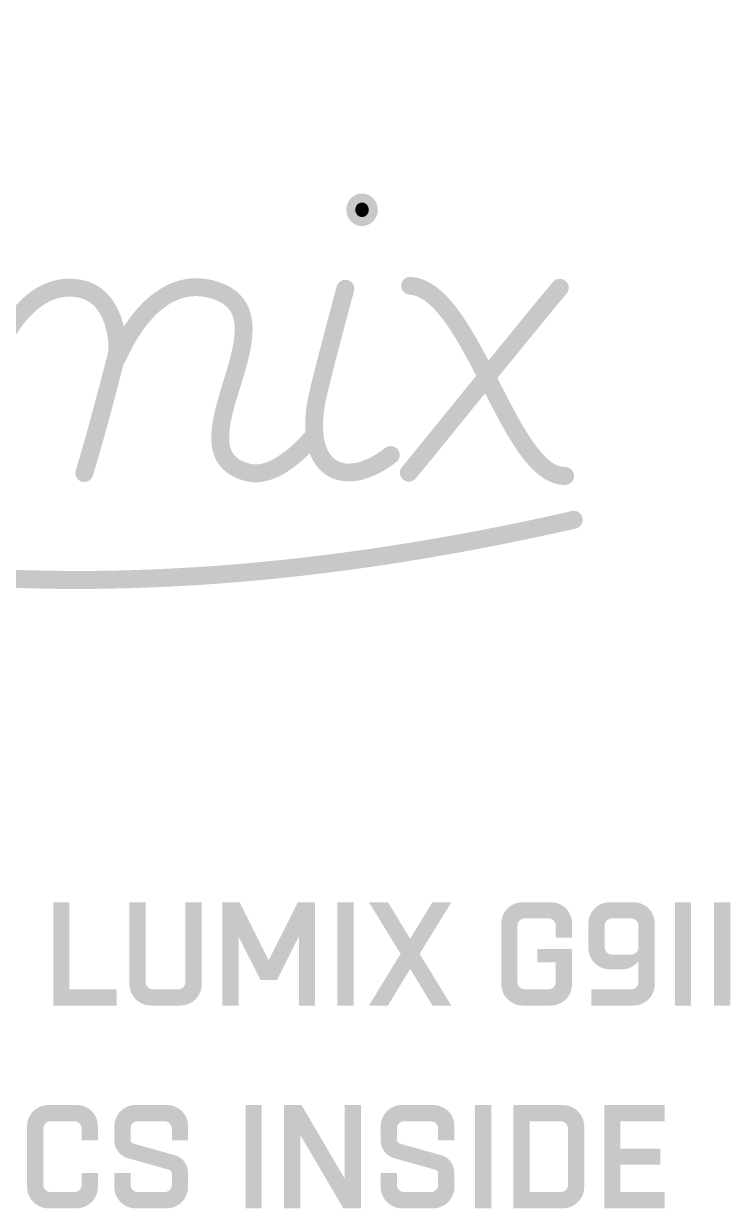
# Model space of a CAD drawing. Header units: millimetres. Extents: x 21.2 to 49.7, y 5.4 to 28.1.
# Drawn here: x 36.2 to 49.73, y 5.45 to 28.11 of the extents above; entities that cross this region are included whole.
import ezdxf

# ---------------------------------------------------------------- set-up
doc = ezdxf.new("R2010")
doc.units = ezdxf.units.MM

msp = doc.modelspace()

# ---------------------------------------------------------------- hatches: boundary and pattern name
at = {"true_color": 0x000000, "transparency": 33554687}
h = msp.add_hatch(color=18, dxfattribs=at)
edge = h.paths.add_edge_path(flags=0)
edge.add_spline(control_points=[(27.222, 19.483), (27.836, 20.38), (28.059, 21.475), (28.329, 22.499), (27.761, 22.517), (27.11, 22.597), (26.437, 22.793), (26.346, 22.82), (26.294, 22.915), (26.32, 23.006), (26.347, 23.097), (26.442, 23.149), (26.533, 23.123), (27.208, 22.926), (27.861, 22.852), (28.422, 22.839), (28.885, 24.48), (29.303, 25.717), (29.796, 26.548), (30.619, 27.936), (31.671, 28.113), (32.333, 27.703), (32.999, 27.292), (33.324, 26.251), (32.667, 25.112), (32.123, 24.169), (31.134, 22.647), (29.169, 22.513), (29.018, 22.503), (28.856, 22.496), (28.683, 22.495), (28.398, 21.44), (28.167, 20.307), (27.555, 19.366), (28.153, 19.153), (28.739, 18.93), (29.232, 18.781), (30.977, 18.256), (36.659, 16.498), (46.698, 18.787), (46.791, 18.808), (46.883, 18.75), (46.904, 18.658), (46.925, 18.566), (46.867, 18.474), (46.775, 18.453), (36.634, 16.14), (30.895, 17.922), (29.133, 18.453), (28.611, 18.61), (27.984, 18.852), (27.349, 19.076), (27.29, 19), (27.227, 18.925), (27.161, 18.852), (26.099, 17.672), (24.638, 17.814), (24.023, 18.329), (23.784, 18.529), (23.664, 18.785), (23.696, 19.05), (23.727, 19.299), (23.898, 19.569), (24.285, 19.805), (24.685, 20.048), (25.335, 20.015), (26.075, 19.833), (26.441, 19.743), (26.831, 19.618), (27.222, 19.483)], knot_values=[0, 0, 0, 0, 1, 1, 1, 2, 2, 2, 3, 3, 3, 4, 4, 4, 5, 5, 5, 6, 6, 6, 7, 7, 7, 8, 8, 8, 9, 9, 9, 10, 10, 10, 11, 11, 11, 12, 12, 12, 13, 13, 13, 14, 14, 14, 15, 15, 15, 16, 16, 16, 17, 17, 17, 18, 18, 18, 19, 19, 19, 20, 20, 20, 21, 21, 21, 22, 22, 22, 23, 23, 23, 23], degree=3, periodic=1)
edge = h.paths.add_edge_path(flags=0)
edge.add_spline(control_points=[(27.005, 19.196), (26.659, 19.313), (26.317, 19.42), (25.993, 19.5), (25.663, 19.581), (25.354, 19.634), (25.083, 19.639), (24.837, 19.643), (24.625, 19.61), (24.464, 19.512), (24.197, 19.349), (24.058, 19.179), (24.037, 19.008), (24.018, 18.853), (24.103, 18.709), (24.244, 18.592), (24.767, 18.153), (26.003, 18.077), (26.906, 19.081), (26.94, 19.119), (26.973, 19.157), (27.005, 19.196)], knot_values=[0, 0, 0, 0, 1, 1, 1, 2, 2, 2, 3, 3, 3, 4, 4, 4, 5, 5, 5, 6, 6, 6, 7, 7, 7, 7], degree=3, periodic=1)
edge = h.paths.add_edge_path(flags=0)
edge.add_spline(control_points=[(28.779, 22.839), (28.908, 22.842), (29.03, 22.848), (29.145, 22.856), (30.965, 22.979), (31.866, 24.41), (32.37, 25.283), (32.908, 26.216), (32.698, 27.075), (32.153, 27.411), (31.604, 27.75), (30.772, 27.522), (30.091, 26.373), (29.619, 25.577), (29.22, 24.396), (28.779, 22.839)], knot_values=[0, 0, 0, 0, 1, 1, 1, 2, 2, 2, 3, 3, 3, 4, 4, 4, 5, 5, 5, 5], degree=3, periodic=1)
h = msp.add_hatch(color=18, dxfattribs=at)
h.paths.add_polyline_path([(42.681, 24.863), (42.744, 24.856), (42.803, 24.837), (42.855, 24.806), (42.899, 24.767), (42.934, 24.721), (42.961, 24.668), (42.977, 24.611), (42.983, 24.551), (42.977, 24.491), (42.961, 24.434), (42.934, 24.382), (42.899, 24.335), (42.855, 24.296), (42.803, 24.266), (42.744, 24.246), (42.681, 24.239), (42.618, 24.246), (42.559, 24.266), (42.507, 24.296), (42.463, 24.335), (42.428, 24.382), (42.402, 24.434), (42.385, 24.491), (42.38, 24.551), (42.385, 24.611), (42.402, 24.668), (42.428, 24.721), (42.463, 24.767), (42.507, 24.806), (42.559, 24.837), (42.618, 24.856)], flags=0)
edge = h.paths.add_edge_path(flags=0)
edge.add_spline(control_points=[(42.681, 24.52), (42.701, 24.52), (42.723, 24.53), (42.723, 24.551), (42.723, 24.572), (42.701, 24.582), (42.681, 24.582), (42.662, 24.582), (42.64, 24.572), (42.64, 24.551), (42.64, 24.53), (42.662, 24.52), (42.681, 24.52)], knot_values=[0, 0, 0, 0, 1, 1, 1, 2, 2, 2, 3, 3, 3, 4, 4, 4, 4], degree=3, periodic=1)
h = msp.add_hatch(color=18, dxfattribs=at)
edge = h.paths.add_edge_path(flags=0)
edge.add_spline(control_points=[(42.681, 24.692), (42.753, 24.692), (42.811, 24.629), (42.811, 24.551), (42.811, 24.474), (42.753, 24.411), (42.681, 24.411), (42.609, 24.411), (42.551, 24.474), (42.551, 24.551), (42.551, 24.629), (42.609, 24.692), (42.681, 24.692)], knot_values=[0, 0, 0, 0, 1, 1, 1, 2, 2, 2, 3, 3, 3, 4, 4, 4, 4], degree=3, periodic=1)
h = msp.add_hatch(color=18, dxfattribs=at)
edge = h.paths.add_edge_path(flags=0)
edge.add_spline(control_points=[(38.15, 21.652), (38.111, 21.566), (38.01, 21.527), (37.923, 21.566), (37.837, 21.605), (37.798, 21.707), (37.837, 21.793), (38.321, 22.871), (39.045, 23.38), (39.787, 23.212), (40.114, 23.137), (40.316, 22.994), (40.437, 22.813), (40.557, 22.634), (40.597, 22.412), (40.582, 22.164), (40.564, 21.876), (40.47, 21.549), (40.37, 21.224), (40.256, 20.852), (40.132, 20.482), (40.137, 20.181), (40.139, 20.063), (40.161, 19.957), (40.224, 19.872), (40.289, 19.787), (40.394, 19.727), (40.548, 19.69), (40.69, 19.656), (40.839, 19.704), (40.983, 19.781), (41.239, 19.919), (41.476, 20.157), (41.632, 20.342), (41.694, 20.415), (41.802, 20.424), (41.874, 20.363), (41.947, 20.302), (41.956, 20.193), (41.895, 20.121), (41.715, 19.908), (41.44, 19.638), (41.146, 19.479), (40.923, 19.359), (40.688, 19.303), (40.468, 19.356), (40.219, 19.416), (40.055, 19.527), (39.95, 19.665), (39.844, 19.806), (39.796, 19.979), (39.794, 20.176), (39.789, 20.507), (39.917, 20.916), (40.042, 21.324), (40.134, 21.623), (40.223, 21.921), (40.239, 22.185), (40.25, 22.351), (40.232, 22.502), (40.151, 22.623), (40.071, 22.743), (39.929, 22.827), (39.711, 22.877), (39.101, 23.016), (38.548, 22.539), (38.15, 21.652)], knot_values=[0, 0, 0, 0, 1, 1, 1, 2, 2, 2, 3, 3, 3, 4, 4, 4, 5, 5, 5, 6, 6, 6, 7, 7, 7, 8, 8, 8, 9, 9, 9, 10, 10, 10, 11, 11, 11, 12, 12, 12, 13, 13, 13, 14, 14, 14, 15, 15, 15, 16, 16, 16, 17, 17, 17, 18, 18, 18, 19, 19, 19, 20, 20, 20, 21, 21, 21, 22, 22, 22, 22], degree=3, periodic=1)
h = msp.add_hatch(color=18, dxfattribs=at)
edge = h.paths.add_edge_path(flags=0)
edge.add_spline(control_points=[(35.649, 21.386), (35.612, 21.298), (35.511, 21.258), (35.424, 21.295), (35.336, 21.332), (35.296, 21.433), (35.333, 21.52), (35.574, 22.087), (35.849, 22.54), (36.16, 22.833), (36.501, 23.155), (36.886, 23.294), (37.32, 23.208), (37.742, 23.125), (37.97, 22.799), (38.078, 22.464), (38.183, 22.142), (38.173, 21.817), (38.149, 21.727), (37.965, 21.029), (37.745, 20.172), (37.527, 19.464), (37.499, 19.373), (37.403, 19.323), (37.312, 19.35), (37.222, 19.378), (37.171, 19.474), (37.199, 19.565), (37.416, 20.268), (37.634, 21.12), (37.817, 21.815), (37.835, 21.881), (37.829, 22.12), (37.752, 22.358), (37.679, 22.584), (37.538, 22.815), (37.254, 22.872), (36.931, 22.936), (36.649, 22.822), (36.396, 22.584), (36.113, 22.316), (35.868, 21.901), (35.649, 21.386)], knot_values=[0, 0, 0, 0, 1, 1, 1, 2, 2, 2, 3, 3, 3, 4, 4, 4, 5, 5, 5, 6, 6, 6, 7, 7, 7, 8, 8, 8, 9, 9, 9, 10, 10, 10, 11, 11, 11, 12, 12, 12, 13, 13, 13, 14, 14, 14, 14], degree=3, periodic=1)
h = msp.add_hatch(color=18, dxfattribs=at)
edge = h.paths.add_edge_path(flags=0)
edge.add_spline(control_points=[(42.196, 23.085), (42.221, 23.176), (42.315, 23.23), (42.407, 23.206), (42.498, 23.181), (42.552, 23.087), (42.527, 22.995), (42.23, 21.897), (42.111, 21.414), (42.018, 21.038), (41.934, 20.699), (41.915, 20.417), (41.951, 20.195), (41.982, 20.005), (42.052, 19.864), (42.16, 19.781), (42.261, 19.702), (42.393, 19.679), (42.542, 19.705), (42.72, 19.736), (42.919, 19.833), (43.125, 19.995), (43.2, 20.053), (43.308, 20.04), (43.366, 19.966), (43.424, 19.891), (43.411, 19.783), (43.337, 19.725), (42.789, 19.296), (42.271, 19.26), (41.95, 19.51), (41.641, 19.749), (41.479, 20.293), (41.685, 21.121), (41.778, 21.498), (41.898, 21.983), (42.196, 23.085)], knot_values=[0, 0, 0, 0, 1, 1, 1, 2, 2, 2, 3, 3, 3, 4, 4, 4, 5, 5, 5, 6, 6, 6, 7, 7, 7, 8, 8, 8, 9, 9, 9, 10, 10, 10, 11, 11, 11, 12, 12, 12, 12], degree=3, periodic=1)
h = msp.add_hatch(color=18, dxfattribs=at)
edge = h.paths.add_edge_path(flags=0)
edge.add_spline(control_points=[(43.709, 19.411), (43.648, 19.338), (43.54, 19.329), (43.467, 19.39), (43.395, 19.45), (43.385, 19.559), (43.446, 19.631), (43.855, 20.12), (45.943, 22.714), (46.338, 23.171), (46.4, 23.243), (46.508, 23.251), (46.58, 23.189), (46.652, 23.127), (46.66, 23.019), (46.598, 22.947), (46.203, 22.49), (44.118, 19.899), (43.709, 19.411)], knot_values=[0, 0, 0, 0, 1, 1, 1, 2, 2, 2, 3, 3, 3, 4, 4, 4, 5, 5, 5, 6, 6, 6, 6], degree=3, periodic=1)
h = msp.add_hatch(color=18, dxfattribs=at)
edge = h.paths.add_edge_path(flags=0)
edge.add_spline(control_points=[(43.591, 22.927), (43.497, 22.933), (43.425, 23.015), (43.432, 23.109), (43.438, 23.204), (43.52, 23.275), (43.614, 23.269), (43.891, 23.25), (44.152, 23.078), (44.392, 22.798), (44.708, 22.431), (44.998, 21.873), (45.281, 21.319), (45.55, 20.79), (45.813, 20.265), (46.095, 19.933), (46.247, 19.752), (46.397, 19.627), (46.566, 19.63), (46.661, 19.631), (46.739, 19.556), (46.741, 19.461), (46.742, 19.366), (46.667, 19.288), (46.572, 19.287), (46.314, 19.282), (46.064, 19.437), (45.832, 19.711), (45.537, 20.06), (45.258, 20.609), (44.975, 21.163), (44.706, 21.691), (44.433, 22.225), (44.132, 22.575), (43.961, 22.773), (43.787, 22.913), (43.591, 22.927)], knot_values=[0, 0, 0, 0, 1, 1, 1, 2, 2, 2, 3, 3, 3, 4, 4, 4, 5, 5, 5, 6, 6, 6, 7, 7, 7, 8, 8, 8, 9, 9, 9, 10, 10, 10, 11, 11, 11, 12, 12, 12, 12], degree=3, periodic=1)
for points in [[(36.768, 9.326), (36.768, 11.301), (37.079, 11.301), (37.079, 9.636), (37.982, 9.636), (37.982, 9.326)], [(40.005, 11.301), (40.336, 11.301), (40.894, 10.192), (41.453, 11.301), (41.783, 11.301), (41.783, 9.326), (41.473, 9.326), (41.473, 10.65), (41.052, 9.814), (40.736, 9.814), (40.316, 10.65), (40.316, 9.326), (40.005, 9.326)], [(42.21, 9.326), (42.21, 11.301), (42.52, 11.301), (42.52, 9.326)], [(42.813, 9.326), (43.42, 10.314), (42.813, 11.301), (43.178, 11.301), (43.604, 10.602), (44.027, 11.301), (44.391, 11.301), (43.784, 10.314), (44.391, 9.326), (44.027, 9.326), (43.604, 10.026), (43.178, 9.326)], [(48.672, 9.326), (48.672, 11.301), (48.983, 11.301), (48.983, 9.326)], [(49.423, 9.326), (49.423, 11.301), (49.734, 11.301), (49.734, 9.326)], [(40.45, 5.445), (40.45, 7.421), (40.76, 7.421), (40.76, 5.445)], [(41.186, 5.445), (41.186, 7.421), (41.522, 7.421), (42.349, 6.015), (42.349, 7.421), (42.66, 7.421), (42.66, 5.445), (42.324, 5.445), (41.497, 6.851), (41.497, 5.445)], [(44.844, 5.445), (44.844, 7.421), (45.154, 7.421), (45.154, 5.445)], [(48.476, 7.421), (48.476, 7.11), (47.63, 7.11), (47.63, 6.588), (48.392, 6.588), (48.392, 6.278), (47.63, 6.278), (47.63, 5.756), (48.476, 5.756), (48.476, 5.445), (47.319, 5.445), (47.319, 7.421)]]:
    msp.add_hatch(color=18, dxfattribs=at).paths.add_polyline_path(points, flags=0)
h = msp.add_hatch(color=18, dxfattribs=at)
edge = h.paths.add_edge_path(flags=0)
edge.add_spline(control_points=[(38.538, 11.301), (38.538, 11.301), (38.538, 9.777), (38.538, 9.777), (38.538, 9.738), (38.551, 9.705), (38.579, 9.677), (38.606, 9.65), (38.639, 9.636), (38.679, 9.636), (38.679, 9.636), (39.159, 9.636), (39.159, 9.636), (39.198, 9.636), (39.232, 9.65), (39.259, 9.677), (39.286, 9.705), (39.3, 9.738), (39.3, 9.777), (39.3, 9.777), (39.3, 11.301), (39.3, 11.301), (39.3, 11.301), (39.61, 11.301), (39.61, 11.301), (39.61, 11.301), (39.61, 9.732), (39.61, 9.732), (39.61, 9.676), (39.6, 9.623), (39.579, 9.574), (39.558, 9.525), (39.53, 9.483), (39.493, 9.446), (39.456, 9.409), (39.413, 9.38), (39.363, 9.358), (39.313, 9.337), (39.26, 9.326), (39.204, 9.326), (39.204, 9.326), (38.634, 9.326), (38.634, 9.326), (38.577, 9.326), (38.525, 9.337), (38.476, 9.358), (38.427, 9.38), (38.384, 9.409), (38.347, 9.446), (38.311, 9.483), (38.281, 9.525), (38.26, 9.574), (38.238, 9.623), (38.227, 9.676), (38.227, 9.732), (38.227, 9.732), (38.227, 11.301), (38.227, 11.301), (38.227, 11.301), (38.538, 11.301), (38.538, 11.301)], knot_values=[0, 0, 0, 0, 1, 1, 1, 2, 2, 2, 3, 3, 3, 4, 4, 4, 5, 5, 5, 6, 6, 6, 7, 7, 7, 8, 8, 8, 9, 9, 9, 10, 10, 10, 11, 11, 11, 12, 12, 12, 13, 13, 13, 14, 14, 14, 15, 15, 15, 16, 16, 16, 17, 17, 17, 18, 18, 18, 19, 19, 19, 20, 20, 20, 20], degree=3, periodic=1)
h = msp.add_hatch(color=18, dxfattribs=at)
edge = h.paths.add_edge_path(flags=0)
edge.add_spline(control_points=[(45.348, 9.732), (45.348, 9.732), (45.348, 10.895), (45.348, 10.895), (45.348, 10.952), (45.359, 11.005), (45.38, 11.055), (45.402, 11.104), (45.431, 11.148), (45.468, 11.184), (45.504, 11.221), (45.547, 11.25), (45.596, 11.27), (45.645, 11.291), (45.698, 11.301), (45.754, 11.301), (45.754, 11.301), (46.296, 11.301), (46.296, 11.301), (46.353, 11.301), (46.406, 11.291), (46.456, 11.27), (46.505, 11.25), (46.549, 11.221), (46.585, 11.184), (46.622, 11.148), (46.651, 11.104), (46.671, 11.055), (46.692, 11.005), (46.702, 10.952), (46.702, 10.895), (46.702, 10.895), (46.702, 10.624), (46.702, 10.624), (46.702, 10.624), (46.392, 10.624), (46.392, 10.624), (46.392, 10.624), (46.392, 10.85), (46.392, 10.85), (46.392, 10.889), (46.378, 10.923), (46.351, 10.95), (46.324, 10.977), (46.29, 10.991), (46.251, 10.991), (46.251, 10.991), (45.799, 10.991), (45.799, 10.991), (45.76, 10.991), (45.726, 10.977), (45.699, 10.95), (45.672, 10.923), (45.658, 10.889), (45.658, 10.85), (45.658, 10.85), (45.658, 9.777), (45.658, 9.777), (45.658, 9.738), (45.672, 9.705), (45.699, 9.677), (45.726, 9.65), (45.76, 9.636), (45.799, 9.636), (45.799, 9.636), (46.251, 9.636), (46.251, 9.636), (46.29, 9.636), (46.324, 9.65), (46.351, 9.677), (46.378, 9.705), (46.392, 9.738), (46.392, 9.777), (46.392, 9.777), (46.392, 10.153), (46.392, 10.153), (46.392, 10.153), (46.039, 10.153), (46.039, 10.153), (46.039, 10.153), (46.039, 10.407), (46.039, 10.407), (46.039, 10.407), (46.702, 10.407), (46.702, 10.407), (46.702, 10.407), (46.702, 9.732), (46.702, 9.732), (46.702, 9.676), (46.692, 9.623), (46.671, 9.574), (46.651, 9.525), (46.622, 9.483), (46.585, 9.446), (46.549, 9.409), (46.505, 9.38), (46.456, 9.358), (46.406, 9.337), (46.353, 9.326), (46.296, 9.326), (46.296, 9.326), (45.754, 9.326), (45.754, 9.326), (45.698, 9.326), (45.645, 9.337), (45.596, 9.358), (45.547, 9.38), (45.504, 9.409), (45.468, 9.446), (45.431, 9.483), (45.402, 9.525), (45.38, 9.574), (45.359, 9.623), (45.348, 9.676), (45.348, 9.732)], knot_values=[0, 0, 0, 0, 1, 1, 1, 2, 2, 2, 3, 3, 3, 4, 4, 4, 5, 5, 5, 6, 6, 6, 7, 7, 7, 8, 8, 8, 9, 9, 9, 10, 10, 10, 11, 11, 11, 12, 12, 12, 13, 13, 13, 14, 14, 14, 15, 15, 15, 16, 16, 16, 17, 17, 17, 18, 18, 18, 19, 19, 19, 20, 20, 20, 21, 21, 21, 22, 22, 22, 23, 23, 23, 24, 24, 24, 25, 25, 25, 26, 26, 26, 27, 27, 27, 28, 28, 28, 29, 29, 29, 30, 30, 30, 31, 31, 31, 32, 32, 32, 33, 33, 33, 34, 34, 34, 35, 35, 35, 36, 36, 36, 37, 37, 37, 38, 38, 38, 38], degree=3, periodic=1)
h = msp.add_hatch(color=18, dxfattribs=at)
edge = h.paths.add_edge_path(flags=0)
edge.add_spline(control_points=[(47.016, 10.895), (47.016, 10.952), (47.027, 11.005), (47.048, 11.055), (47.07, 11.104), (47.099, 11.148), (47.136, 11.184), (47.172, 11.221), (47.215, 11.25), (47.264, 11.27), (47.313, 11.291), (47.366, 11.301), (47.422, 11.301), (47.422, 11.301), (47.879, 11.301), (47.879, 11.301), (47.936, 11.301), (47.989, 11.291), (48.039, 11.27), (48.089, 11.25), (48.132, 11.221), (48.169, 11.184), (48.205, 11.148), (48.234, 11.104), (48.255, 11.055), (48.275, 11.005), (48.286, 10.952), (48.286, 10.895), (48.286, 10.895), (48.286, 9.732), (48.286, 9.732), (48.286, 9.676), (48.275, 9.623), (48.255, 9.574), (48.234, 9.525), (48.205, 9.483), (48.169, 9.446), (48.132, 9.409), (48.089, 9.38), (48.039, 9.358), (47.989, 9.337), (47.936, 9.326), (47.879, 9.326), (47.879, 9.326), (47.072, 9.326), (47.072, 9.326), (47.072, 9.326), (47.072, 9.636), (47.072, 9.636), (47.072, 9.636), (47.834, 9.636), (47.834, 9.636), (47.874, 9.636), (47.907, 9.65), (47.934, 9.677), (47.962, 9.705), (47.975, 9.738), (47.975, 9.777), (47.975, 9.777), (47.975, 10.175), (47.975, 10.175), (47.938, 10.127), (47.891, 10.088), (47.836, 10.06), (47.78, 10.031), (47.719, 10.017), (47.654, 10.017), (47.654, 10.017), (47.422, 10.017), (47.422, 10.017), (47.366, 10.017), (47.313, 10.028), (47.264, 10.05), (47.215, 10.071), (47.172, 10.101), (47.136, 10.137), (47.099, 10.174), (47.07, 10.217), (47.048, 10.266), (47.027, 10.315), (47.016, 10.367), (47.016, 10.424), (47.016, 10.424), (47.016, 10.895), (47.016, 10.895)], knot_values=[0, 0, 0, 0, 1, 1, 1, 2, 2, 2, 3, 3, 3, 4, 4, 4, 5, 5, 5, 6, 6, 6, 7, 7, 7, 8, 8, 8, 9, 9, 9, 10, 10, 10, 11, 11, 11, 12, 12, 12, 13, 13, 13, 14, 14, 14, 15, 15, 15, 16, 16, 16, 17, 17, 17, 18, 18, 18, 19, 19, 19, 20, 20, 20, 21, 21, 21, 22, 22, 22, 23, 23, 23, 24, 24, 24, 25, 25, 25, 26, 26, 26, 27, 27, 27, 28, 28, 28, 28], degree=3, periodic=1)
edge = h.paths.add_edge_path(flags=0)
edge.add_spline(control_points=[(47.467, 10.3), (47.467, 10.3), (47.834, 10.3), (47.834, 10.3), (47.874, 10.3), (47.907, 10.313), (47.934, 10.341), (47.962, 10.368), (47.975, 10.401), (47.975, 10.441), (47.975, 10.441), (47.975, 10.85), (47.975, 10.85), (47.975, 10.889), (47.962, 10.923), (47.934, 10.95), (47.907, 10.977), (47.874, 10.991), (47.834, 10.991), (47.834, 10.991), (47.467, 10.991), (47.467, 10.991), (47.428, 10.991), (47.394, 10.977), (47.367, 10.95), (47.34, 10.923), (47.326, 10.889), (47.326, 10.85), (47.326, 10.85), (47.326, 10.441), (47.326, 10.441), (47.326, 10.401), (47.34, 10.368), (47.367, 10.341), (47.394, 10.313), (47.428, 10.3), (47.467, 10.3)], knot_values=[0, 0, 0, 0, 1, 1, 1, 2, 2, 2, 3, 3, 3, 4, 4, 4, 5, 5, 5, 6, 6, 6, 7, 7, 7, 8, 8, 8, 9, 9, 9, 10, 10, 10, 11, 11, 11, 12, 12, 12, 12], degree=3, periodic=1)
h = msp.add_hatch(color=18, dxfattribs=at)
edge = h.paths.add_edge_path(flags=0)
edge.add_spline(control_points=[(36.267, 5.852), (36.267, 5.852), (36.267, 7.015), (36.267, 7.015), (36.267, 7.071), (36.278, 7.124), (36.3, 7.174), (36.321, 7.224), (36.351, 7.267), (36.387, 7.304), (36.424, 7.341), (36.467, 7.369), (36.516, 7.39), (36.565, 7.411), (36.617, 7.421), (36.674, 7.421), (36.674, 7.421), (37.216, 7.421), (37.216, 7.421), (37.272, 7.421), (37.325, 7.411), (37.375, 7.39), (37.425, 7.369), (37.468, 7.341), (37.505, 7.304), (37.542, 7.267), (37.57, 7.224), (37.591, 7.174), (37.612, 7.124), (37.622, 7.071), (37.622, 7.015), (37.622, 7.015), (37.622, 6.744), (37.622, 6.744), (37.622, 6.744), (37.312, 6.744), (37.312, 6.744), (37.312, 6.744), (37.312, 6.969), (37.312, 6.969), (37.312, 7.009), (37.298, 7.042), (37.271, 7.07), (37.243, 7.097), (37.21, 7.11), (37.17, 7.11), (37.17, 7.11), (36.719, 7.11), (36.719, 7.11), (36.679, 7.11), (36.646, 7.097), (36.619, 7.07), (36.591, 7.042), (36.578, 7.009), (36.578, 6.969), (36.578, 6.969), (36.578, 5.897), (36.578, 5.897), (36.578, 5.857), (36.591, 5.824), (36.619, 5.797), (36.646, 5.769), (36.679, 5.756), (36.719, 5.756), (36.719, 5.756), (37.17, 5.756), (37.17, 5.756), (37.21, 5.756), (37.243, 5.769), (37.271, 5.797), (37.298, 5.824), (37.312, 5.857), (37.312, 5.897), (37.312, 5.897), (37.312, 6.123), (37.312, 6.123), (37.312, 6.123), (37.622, 6.123), (37.622, 6.123), (37.622, 6.123), (37.622, 5.852), (37.622, 5.852), (37.622, 5.795), (37.612, 5.743), (37.591, 5.694), (37.57, 5.645), (37.542, 5.602), (37.505, 5.565), (37.468, 5.529), (37.425, 5.499), (37.375, 5.478), (37.325, 5.456), (37.272, 5.445), (37.216, 5.445), (37.216, 5.445), (36.674, 5.445), (36.674, 5.445), (36.617, 5.445), (36.565, 5.456), (36.516, 5.478), (36.467, 5.499), (36.424, 5.529), (36.387, 5.565), (36.351, 5.602), (36.321, 5.645), (36.3, 5.694), (36.278, 5.743), (36.267, 5.795), (36.267, 5.852)], knot_values=[0, 0, 0, 0, 1, 1, 1, 2, 2, 2, 3, 3, 3, 4, 4, 4, 5, 5, 5, 6, 6, 6, 7, 7, 7, 8, 8, 8, 9, 9, 9, 10, 10, 10, 11, 11, 11, 12, 12, 12, 13, 13, 13, 14, 14, 14, 15, 15, 15, 16, 16, 16, 17, 17, 17, 18, 18, 18, 19, 19, 19, 20, 20, 20, 21, 21, 21, 22, 22, 22, 23, 23, 23, 24, 24, 24, 25, 25, 25, 26, 26, 26, 27, 27, 27, 28, 28, 28, 29, 29, 29, 30, 30, 30, 31, 31, 31, 32, 32, 32, 33, 33, 33, 34, 34, 34, 35, 35, 35, 36, 36, 36, 36], degree=3, periodic=1)
h = msp.add_hatch(color=18, dxfattribs=at)
edge = h.paths.add_edge_path(flags=0)
edge.add_spline(control_points=[(37.938, 6.744), (37.938, 6.744), (37.938, 7.015), (37.938, 7.015), (37.938, 7.071), (37.949, 7.124), (37.971, 7.174), (37.992, 7.224), (38.021, 7.267), (38.058, 7.304), (38.095, 7.341), (38.138, 7.369), (38.186, 7.39), (38.235, 7.411), (38.288, 7.421), (38.344, 7.421), (38.344, 7.421), (38.943, 7.421), (38.943, 7.421), (38.999, 7.421), (39.052, 7.411), (39.102, 7.39), (39.152, 7.369), (39.195, 7.341), (39.232, 7.304), (39.269, 7.267), (39.297, 7.224), (39.318, 7.174), (39.339, 7.124), (39.349, 7.071), (39.349, 7.015), (39.349, 7.015), (39.349, 6.744), (39.349, 6.744), (39.349, 6.744), (39.039, 6.744), (39.039, 6.744), (39.039, 6.744), (39.039, 6.969), (39.039, 6.969), (39.039, 7.009), (39.025, 7.042), (38.998, 7.07), (38.971, 7.097), (38.937, 7.11), (38.898, 7.11), (38.898, 7.11), (38.39, 7.11), (38.39, 7.11), (38.35, 7.11), (38.317, 7.097), (38.289, 7.07), (38.262, 7.042), (38.249, 7.009), (38.249, 6.969), (38.249, 6.969), (38.249, 6.763), (38.249, 6.763), (38.249, 6.722), (38.269, 6.695), (38.311, 6.682), (38.311, 6.682), (39.095, 6.461), (39.095, 6.461), (39.17, 6.441), (39.232, 6.399), (39.279, 6.336), (39.326, 6.273), (39.349, 6.202), (39.349, 6.123), (39.349, 6.123), (39.349, 5.852), (39.349, 5.852), (39.349, 5.795), (39.339, 5.743), (39.318, 5.694), (39.297, 5.645), (39.269, 5.602), (39.232, 5.565), (39.195, 5.529), (39.152, 5.499), (39.102, 5.478), (39.052, 5.456), (38.999, 5.445), (38.943, 5.445), (38.943, 5.445), (38.344, 5.445), (38.344, 5.445), (38.288, 5.445), (38.235, 5.456), (38.186, 5.478), (38.138, 5.499), (38.095, 5.529), (38.058, 5.565), (38.021, 5.602), (37.992, 5.645), (37.971, 5.694), (37.949, 5.743), (37.938, 5.795), (37.938, 5.852), (37.938, 5.852), (37.938, 6.123), (37.938, 6.123), (37.938, 6.123), (38.249, 6.123), (38.249, 6.123), (38.249, 6.123), (38.249, 5.897), (38.249, 5.897), (38.249, 5.857), (38.262, 5.824), (38.289, 5.797), (38.317, 5.769), (38.35, 5.756), (38.39, 5.756), (38.39, 5.756), (38.898, 5.756), (38.898, 5.756), (38.937, 5.756), (38.971, 5.769), (38.998, 5.797), (39.025, 5.824), (39.039, 5.857), (39.039, 5.897), (39.039, 5.897), (39.039, 6.103), (39.039, 6.103), (39.039, 6.144), (39.018, 6.172), (38.977, 6.185), (38.977, 6.185), (38.192, 6.405), (38.192, 6.405), (38.117, 6.428), (38.056, 6.47), (38.009, 6.532), (37.962, 6.594), (37.938, 6.665), (37.938, 6.744)], knot_values=[0, 0, 0, 0, 1, 1, 1, 2, 2, 2, 3, 3, 3, 4, 4, 4, 5, 5, 5, 6, 6, 6, 7, 7, 7, 8, 8, 8, 9, 9, 9, 10, 10, 10, 11, 11, 11, 12, 12, 12, 13, 13, 13, 14, 14, 14, 15, 15, 15, 16, 16, 16, 17, 17, 17, 18, 18, 18, 19, 19, 19, 20, 20, 20, 21, 21, 21, 22, 22, 22, 23, 23, 23, 24, 24, 24, 25, 25, 25, 26, 26, 26, 27, 27, 27, 28, 28, 28, 29, 29, 29, 30, 30, 30, 31, 31, 31, 32, 32, 32, 33, 33, 33, 34, 34, 34, 35, 35, 35, 36, 36, 36, 37, 37, 37, 38, 38, 38, 39, 39, 39, 40, 40, 40, 41, 41, 41, 42, 42, 42, 43, 43, 43, 44, 44, 44, 45, 45, 45, 46, 46, 46, 46], degree=3, periodic=1)
h = msp.add_hatch(color=18, dxfattribs=at)
edge = h.paths.add_edge_path(flags=0)
edge.add_spline(control_points=[(43.038, 6.744), (43.038, 6.744), (43.038, 7.015), (43.038, 7.015), (43.038, 7.071), (43.049, 7.124), (43.07, 7.174), (43.092, 7.224), (43.121, 7.267), (43.158, 7.304), (43.194, 7.341), (43.237, 7.369), (43.286, 7.39), (43.335, 7.411), (43.388, 7.421), (43.444, 7.421), (43.444, 7.421), (44.043, 7.421), (44.043, 7.421), (44.099, 7.421), (44.152, 7.411), (44.202, 7.39), (44.252, 7.369), (44.295, 7.341), (44.332, 7.304), (44.369, 7.267), (44.397, 7.224), (44.418, 7.174), (44.439, 7.124), (44.449, 7.071), (44.449, 7.015), (44.449, 7.015), (44.449, 6.744), (44.449, 6.744), (44.449, 6.744), (44.138, 6.744), (44.138, 6.744), (44.138, 6.744), (44.138, 6.969), (44.138, 6.969), (44.138, 7.009), (44.125, 7.042), (44.098, 7.07), (44.07, 7.097), (44.037, 7.11), (43.997, 7.11), (43.997, 7.11), (43.489, 7.11), (43.489, 7.11), (43.45, 7.11), (43.416, 7.097), (43.389, 7.07), (43.362, 7.042), (43.348, 7.009), (43.348, 6.969), (43.348, 6.969), (43.348, 6.763), (43.348, 6.763), (43.348, 6.722), (43.369, 6.695), (43.41, 6.682), (43.41, 6.682), (44.195, 6.461), (44.195, 6.461), (44.27, 6.441), (44.331, 6.399), (44.378, 6.336), (44.425, 6.273), (44.449, 6.202), (44.449, 6.123), (44.449, 6.123), (44.449, 5.852), (44.449, 5.852), (44.449, 5.795), (44.439, 5.743), (44.418, 5.694), (44.397, 5.645), (44.369, 5.602), (44.332, 5.565), (44.295, 5.529), (44.252, 5.499), (44.202, 5.478), (44.152, 5.456), (44.099, 5.445), (44.043, 5.445), (44.043, 5.445), (43.444, 5.445), (43.444, 5.445), (43.388, 5.445), (43.335, 5.456), (43.286, 5.478), (43.237, 5.499), (43.194, 5.529), (43.158, 5.565), (43.121, 5.602), (43.092, 5.645), (43.07, 5.694), (43.049, 5.743), (43.038, 5.795), (43.038, 5.852), (43.038, 5.852), (43.038, 6.123), (43.038, 6.123), (43.038, 6.123), (43.348, 6.123), (43.348, 6.123), (43.348, 6.123), (43.348, 5.897), (43.348, 5.897), (43.348, 5.857), (43.362, 5.824), (43.389, 5.797), (43.416, 5.769), (43.45, 5.756), (43.489, 5.756), (43.489, 5.756), (43.997, 5.756), (43.997, 5.756), (44.037, 5.756), (44.07, 5.769), (44.098, 5.797), (44.125, 5.824), (44.138, 5.857), (44.138, 5.897), (44.138, 5.897), (44.138, 6.103), (44.138, 6.103), (44.138, 6.144), (44.118, 6.172), (44.076, 6.185), (44.076, 6.185), (43.292, 6.405), (43.292, 6.405), (43.217, 6.428), (43.155, 6.47), (43.108, 6.532), (43.061, 6.594), (43.038, 6.665), (43.038, 6.744)], knot_values=[0, 0, 0, 0, 1, 1, 1, 2, 2, 2, 3, 3, 3, 4, 4, 4, 5, 5, 5, 6, 6, 6, 7, 7, 7, 8, 8, 8, 9, 9, 9, 10, 10, 10, 11, 11, 11, 12, 12, 12, 13, 13, 13, 14, 14, 14, 15, 15, 15, 16, 16, 16, 17, 17, 17, 18, 18, 18, 19, 19, 19, 20, 20, 20, 21, 21, 21, 22, 22, 22, 23, 23, 23, 24, 24, 24, 25, 25, 25, 26, 26, 26, 27, 27, 27, 28, 28, 28, 29, 29, 29, 30, 30, 30, 31, 31, 31, 32, 32, 32, 33, 33, 33, 34, 34, 34, 35, 35, 35, 36, 36, 36, 37, 37, 37, 38, 38, 38, 39, 39, 39, 40, 40, 40, 41, 41, 41, 42, 42, 42, 43, 43, 43, 44, 44, 44, 45, 45, 45, 46, 46, 46, 46], degree=3, periodic=1)
h = msp.add_hatch(color=18, dxfattribs=at)
edge = h.paths.add_edge_path(flags=0)
edge.add_spline(control_points=[(46.529, 7.421), (46.585, 7.421), (46.638, 7.41), (46.687, 7.388), (46.736, 7.367), (46.779, 7.338), (46.815, 7.301), (46.852, 7.264), (46.881, 7.222), (46.903, 7.173), (46.924, 7.124), (46.935, 7.071), (46.935, 7.015), (46.935, 7.015), (46.935, 5.852), (46.935, 5.852), (46.935, 5.795), (46.924, 5.743), (46.903, 5.694), (46.881, 5.645), (46.852, 5.602), (46.815, 5.565), (46.779, 5.529), (46.736, 5.499), (46.687, 5.478), (46.638, 5.456), (46.585, 5.445), (46.529, 5.445), (46.529, 5.445), (45.581, 5.445), (45.581, 5.445), (45.581, 5.445), (45.581, 7.421), (45.581, 7.421), (45.581, 7.421), (46.529, 7.421), (46.529, 7.421)], knot_values=[0, 0, 0, 0, 1, 1, 1, 2, 2, 2, 3, 3, 3, 4, 4, 4, 5, 5, 5, 6, 6, 6, 7, 7, 7, 8, 8, 8, 9, 9, 9, 10, 10, 10, 11, 11, 11, 12, 12, 12, 12], degree=3, periodic=1)
edge = h.paths.add_edge_path(flags=0)
edge.add_spline(control_points=[(45.891, 5.756), (45.891, 5.756), (46.484, 5.756), (46.484, 5.756), (46.523, 5.756), (46.557, 5.769), (46.584, 5.797), (46.611, 5.824), (46.625, 5.857), (46.625, 5.897), (46.625, 5.897), (46.625, 6.969), (46.625, 6.969), (46.625, 7.009), (46.611, 7.042), (46.584, 7.07), (46.557, 7.097), (46.523, 7.11), (46.484, 7.11), (46.484, 7.11), (45.891, 7.11), (45.891, 7.11), (45.891, 7.11), (45.891, 5.756), (45.891, 5.756)], knot_values=[0, 0, 0, 0, 1, 1, 1, 2, 2, 2, 3, 3, 3, 4, 4, 4, 5, 5, 5, 6, 6, 6, 7, 7, 7, 8, 8, 8, 8], degree=3, periodic=1)

doc.saveas('drawing.dxf')
